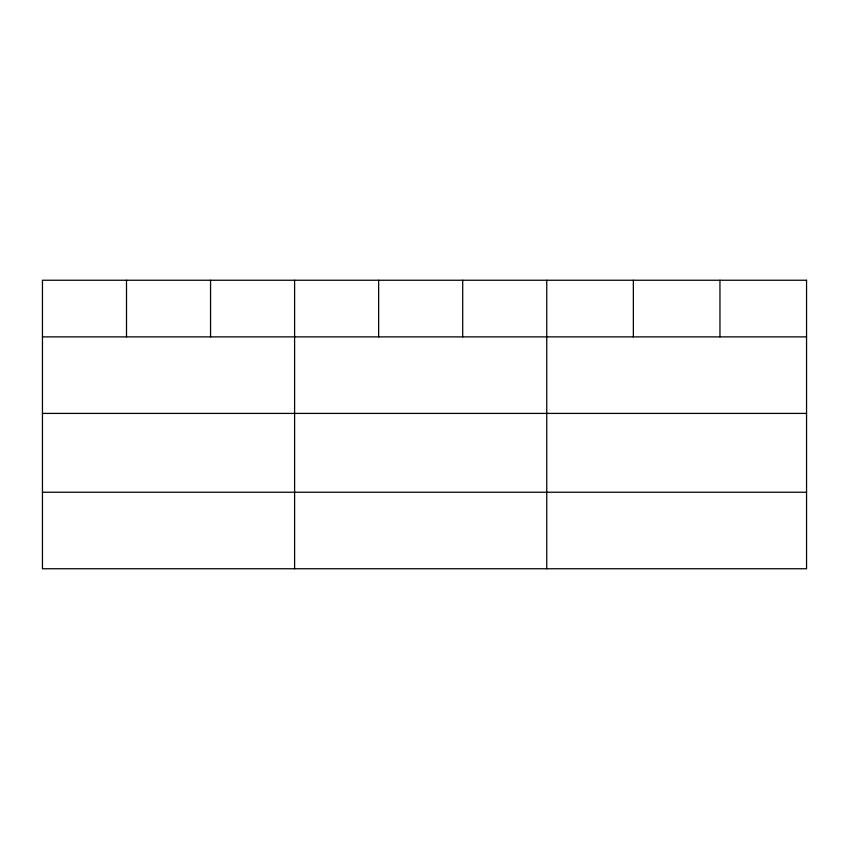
<?xml version="1.0" encoding="UTF-8"?>
<svg xmlns="http://www.w3.org/2000/svg" width="849" height="849" viewBox="0 0 849 849"><rect width="100%" height="100%" fill="white"/><g stroke="black" fill="none" stroke-linecap="round" stroke-linejoin="round"><path stroke-width="1.27" d="M42.45 336.883L806.55 336.883M42.45 413.41L806.55 413.41M42.45 492.24L806.55 492.24M719.952 280.244L719.952 336.883M633.354 280.244L633.354 336.883M546.756 280.244L546.756 568.756M462.705 280.244L462.705 336.883M378.654 280.244L378.654 336.883M294.603 280.244L294.603 568.756M210.552 280.244L210.552 336.883M126.501 280.244L126.501 336.883M806.55 280.244L42.45 280.244L42.45 568.756L806.55 568.756L806.55 280.244"/></g></svg>
